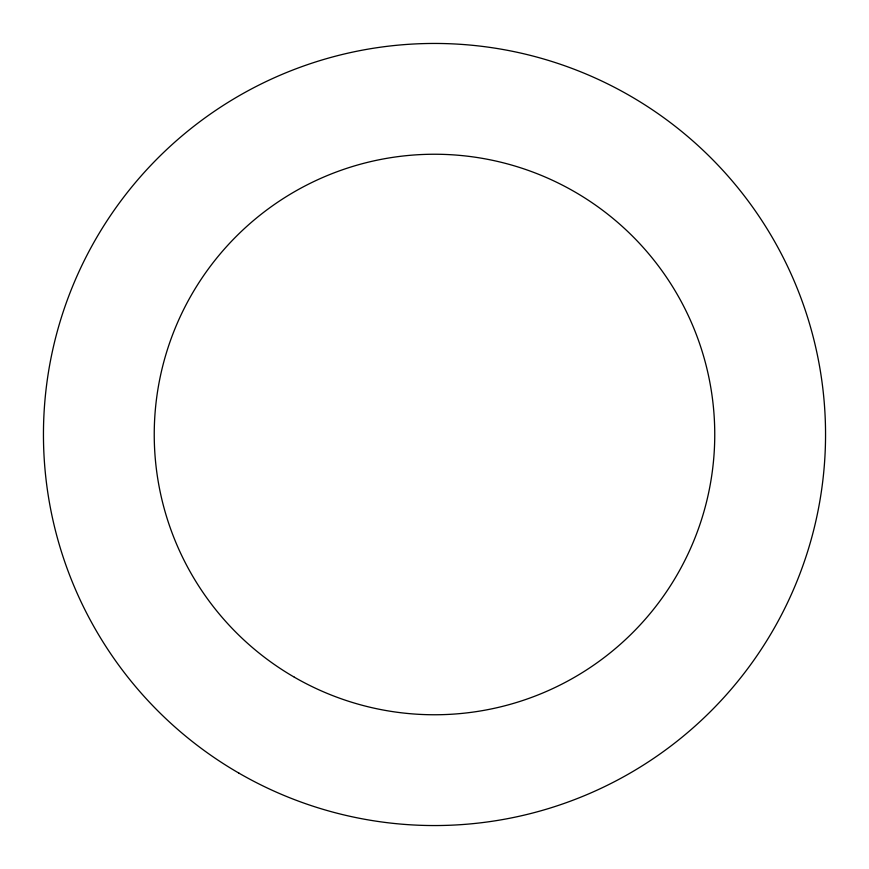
<?xml version="1.0" encoding="UTF-8"?>
<svg xmlns="http://www.w3.org/2000/svg" width="869" height="869" viewBox="0 0 869 869"><rect width="100%" height="100%" fill="white"/><g stroke="black" fill="none" stroke-linecap="round" stroke-linejoin="round"><path stroke-width="1.3" d="M238.975 773.16A391.05 391.05 0 0 0 825.55 434.5A391.05 391.05 0 0 0 238.975 95.84A391.05 391.05 0 0 0 238.975 773.16M294.374 677.212A280.252 280.252 0 0 0 714.752 434.5A280.252 280.252 0 0 0 294.374 191.788A280.252 280.252 0 0 0 294.374 677.212"/></g></svg>
